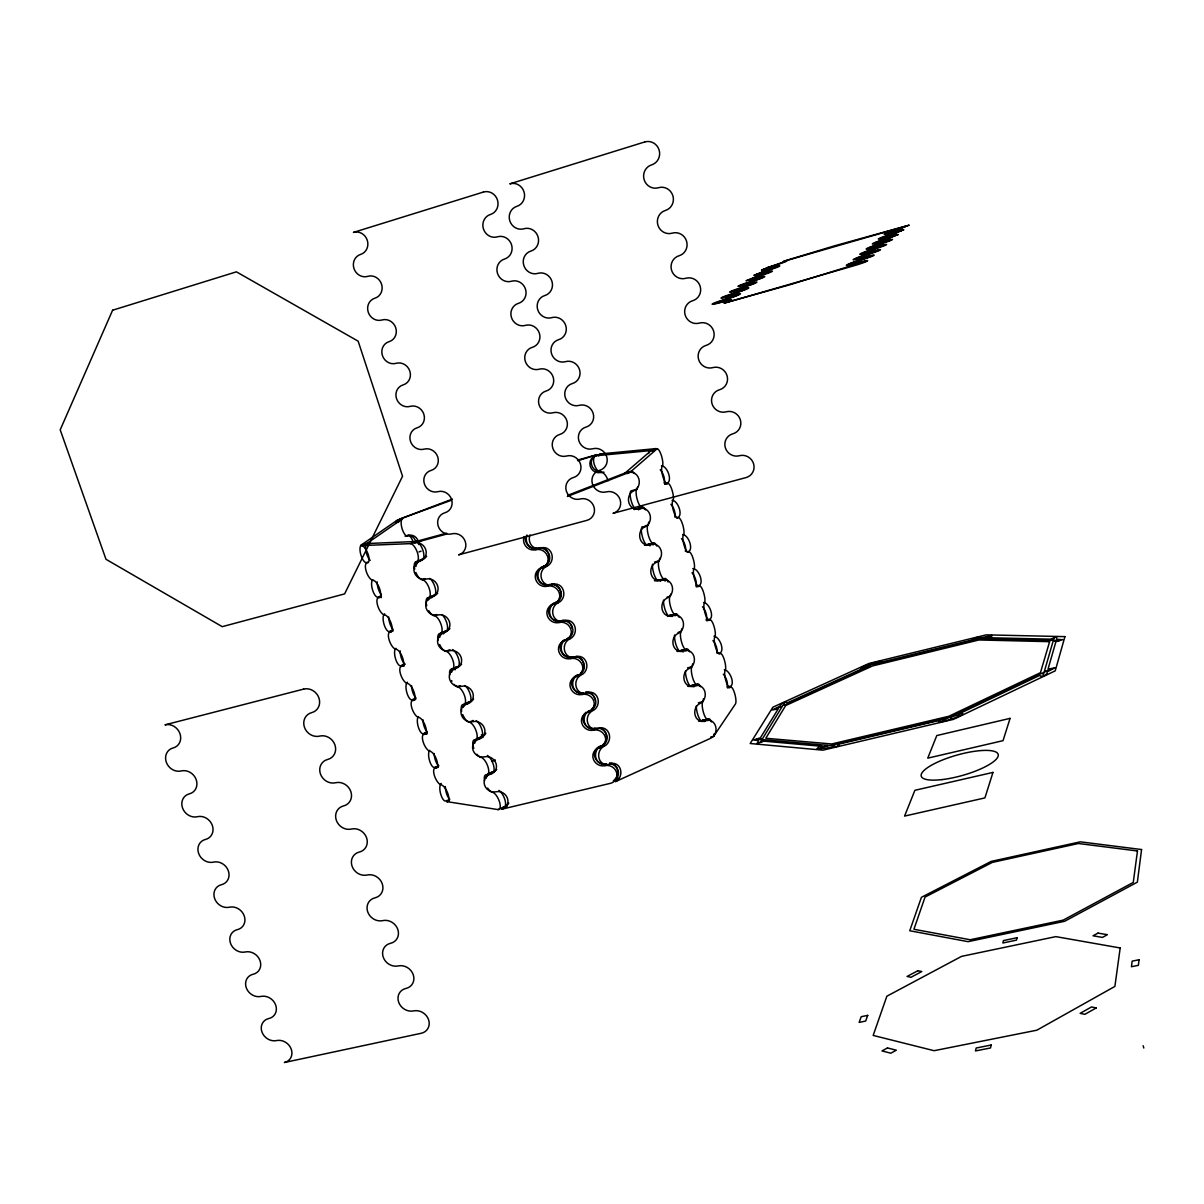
<?xml version="1.0" encoding="UTF-8"?>
<svg xmlns="http://www.w3.org/2000/svg" width="1204" height="1204" viewBox="0 0 1204 1204"><rect width="100%" height="100%" fill="white"/><g stroke="black" fill="none" stroke-linecap="round" stroke-linejoin="round"><path stroke-width="1.5" d="M1044.064 672.314C1041.896 678.063 1045.057 671.155 1041.851 673.277L951.762 716.305L952.755 716.245M1053.349 640.302L1053.997 638.075L1051.619 640.362L982.208 638.737L989.161 636.645L980.718 638.692L975.345 638.587L979.063 638.918L873.547 664.804M959.302 714.83L949.896 717.072L942.521 720.564M820.496 747.488L829.496 745.517L834.944 745.953L831.272 745.246L947.443 718.066M761.921 739.677L760.326 742.266L763.562 739.692L828.081 745.426L826.907 745.983M782.645 705.815C787.476 699.419 780.809 707.064 784.797 704.912L870.01 666.008L863.418 667.347L878.363 662.29M710.631 737.119L713.566 736.412L735.463 703.934A8.94 2.288 76.2 0 0 734.575 693.128A8.94 2.288 76.2 0 0 730.331 687.258A8.955 2.288 76.1 0 1 726.027 681.313A8.955 2.288 76.1 0 1 725.169 670.523A8.955 2.303 76 0 0 724.311 659.777A8.955 2.303 76 0 0 720.007 653.757A8.97 2.303 75.9 0 1 715.658 647.662A8.97 2.303 75.9 0 1 714.815 636.931A8.985 2.318 75.8 0 0 713.987 626.246A8.985 2.318 75.8 0 0 709.623 620.075A9 2.318 75.7 0 1 705.228 613.844A9 2.318 75.7 0 1 704.415 603.159A9.015 2.318 75.6 0 0 703.603 592.534A9.015 2.318 75.6 0 0 699.178 586.213A9.03 2.333 75.5 0 1 694.738 579.831A9.03 2.333 75.5 0 1 693.94 569.221A9.03 2.333 75.4 0 0 693.158 558.641A9.03 2.333 75.4 0 0 688.688 552.184A9.045 2.348 75.3 0 1 684.188 545.653A9.045 2.348 75.3 0 1 683.436 535.088A9.06 2.348 75.2 0 0 682.668 524.583A9.06 2.348 75.2 0 0 678.153 517.961A9.075 2.348 75.1 0 1 673.593 511.279A9.075 2.348 75.1 0 1 672.855 500.789A9.09 2.363 75 0 0 672.118 490.329A9.09 2.363 75 0 0 667.543 483.556A9.105 2.363 74.9 0 1 662.937 476.724A9.105 2.363 74.9 0 1 662.23 466.294A9.135 2.363 74.8 0 0 661.508 455.91A9.135 2.363 74.8 0 0 656.887 448.987L651.168 450.552L595.905 455.759A8.789 4.154 69 0 0 594.264 464.458A8.789 4.154 69 0 0 601.127 472.419A8.774 4.139 68.8 0 1 608.11 480.712M524.161 536.548A9.722 9.12 49.5 0 0 535.81 549.716A9.707 9.09 48.5 0 1 547.639 556.489A9.707 9.09 48.5 0 1 541.665 568.002A9.677 9.075 47.4 0 0 535.69 579.455A9.677 9.075 47.4 0 0 547.489 586.228A9.662 9.045 46.4 0 1 559.288 592.985A9.662 9.045 46.4 0 1 553.313 604.393A9.647 9.03 45.4 0 0 547.338 615.756A9.647 9.03 45.4 0 0 559.107 622.513A9.632 9 44.4 0 1 570.877 629.271A9.632 9 44.4 0 1 564.887 640.573A9.617 8.97 43.5 0 0 558.912 651.846A9.617 8.97 43.5 0 0 570.651 658.603A9.602 8.955 42.6 0 1 582.39 665.345A9.602 8.955 42.6 0 1 576.4 676.558A9.587 8.925 41.7 0 0 570.425 687.725A9.587 8.925 41.7 0 0 582.134 694.482A9.572 8.91 40.9 0 1 593.858 701.225A9.572 8.91 40.9 0 1 587.853 712.347A9.557 8.88 40 0 0 581.878 723.423A9.557 8.88 40 0 0 593.557 730.166A9.557 8.849 39.3 0 1 605.236 736.893A9.557 8.849 39.3 0 1 599.246 747.925A9.542 8.834 38.5 0 0 593.256 758.911A9.542 8.834 38.5 0 0 604.92 765.639L606.425 763.712M599.246 747.925L600.766 746.028A9.527 8.834 39.3 0 0 606.936 735.674A9.527 8.834 39.3 0 0 596.416 728.089M593.557 730.166L595.092 728.3A9.542 8.864 40 0 1 585.942 712.286M587.853 712.347L589.403 710.526M604.92 765.639A9.527 8.804 37.8 0 1 616.568 772.366A9.527 8.804 37.8 0 1 610.563 783.307L501.767 809.193L503.483 807.192A9.376 8.563 40.8 0 0 508.795 803.053M582.134 694.482L583.714 692.706M501.767 809.193A9.406 8.579 40.8 0 0 507.501 798.433A9.406 8.579 40.8 0 0 496.033 791.78A9.421 8.609 41.5 0 1 484.565 785.128A9.421 8.609 41.5 0 1 490.284 774.322L492.03 772.396A9.406 8.609 42.1 0 0 496.68 769.296M576.4 676.558L577.995 674.827A9.572 8.91 41.7 0 0 571.84 685.317A9.572 8.91 41.7 0 0 582.39 692.917M570.651 658.603L572.261 656.887A9.587 8.94 42.6 0 1 572.908 656.752M490.284 774.322A9.436 8.639 42.1 0 0 496.018 763.471A9.436 8.639 42.1 0 0 484.52 756.819A9.451 8.654 42.8 0 1 473.022 750.152A9.451 8.654 42.8 0 1 478.74 739.271L480.516 737.405A9.436 8.654 43.6 0 0 485.829 733.191M559.107 622.513L560.733 620.888A9.617 8.985 44.4 0 1 572.487 627.63A9.617 8.985 44.4 0 1 566.512 638.918M478.74 739.271A9.466 8.684 43.6 0 0 484.475 728.33A9.466 8.684 43.6 0 0 472.931 721.663A9.481 8.699 44.3 0 1 461.418 714.995A9.481 8.699 44.3 0 1 467.122 704.009L468.943 702.233A9.466 8.699 45.1 0 0 473.608 699.057M553.313 604.393L554.954 602.813A9.647 9.03 46.4 0 0 560.929 591.42A9.647 9.03 46.4 0 0 549.159 584.677A9.662 9.045 47.4 0 1 537.39 577.92A9.662 9.045 47.4 0 1 543.335 566.497A9.677 9.075 48.5 0 0 549.506 555.691A9.677 9.075 48.5 0 0 538.835 548.016M547.489 586.228L549.159 584.677M467.122 704.009A9.497 8.729 45 0 0 472.856 692.977A9.497 8.729 45 0 0 461.298 686.31A9.512 8.744 45.8 0 1 449.739 679.628A9.512 8.744 45.8 0 1 455.458 668.551L457.294 666.85A9.497 8.744 46.6 0 0 461.568 664.156M541.665 568.002L543.335 566.497M627.149 473.654A9.512 2.589 74.8 0 0 625.237 472.916L631.182 471.291L656.887 448.987M455.458 668.551A9.527 8.774 46.6 0 0 461.177 657.429A9.527 8.774 46.6 0 0 449.589 650.762A9.542 8.789 47.4 0 1 438 644.08A9.542 8.789 47.4 0 1 443.719 632.913L445.585 631.272A9.527 8.789 48.3 0 0 449.875 628.563M535.81 549.716L537.511 548.256M625.237 472.916L651.168 450.552L656.135 448.595A9.105 4.485 68.9 0 0 653.757 451.094M443.719 632.913A9.557 8.804 48.3 0 0 449.438 621.7A9.557 8.804 48.3 0 0 437.82 615.003A9.572 8.834 49.1 0 1 426.201 608.321A9.572 8.834 49.1 0 1 431.905 597.064L433.816 595.513A9.572 8.834 50 0 0 437.669 593.241M577.845 460.726L597.169 454.661L577.514 460.078M431.905 597.064A9.587 8.849 50 0 0 437.624 585.746A9.587 8.849 50 0 0 425.975 579.064A9.602 8.88 50.8 0 1 414.342 572.351A9.602 8.88 50.8 0 1 420.03 561.004L421.972 559.529A9.602 8.88 51.8 0 0 426.652 556.233M420.03 561.004A9.617 8.895 51.7 0 0 425.749 549.611A9.617 8.895 51.7 0 0 414.071 542.914L416.042 541.469L446.624 533.161M413.273 542.402A8.849 3.145 74.5 0 0 407.735 535.705A8.864 3.145 74.3 0 1 402.271 529.263A8.864 3.145 74.3 0 1 402.226 518.984L366.814 543.516L361.426 545.593A9.241 3.582 68.5 0 1 368.108 554.171A9.241 3.582 68.5 0 1 367.235 562.99A9.226 3.582 68.3 0 0 366.347 571.734A9.226 3.582 68.3 0 0 373.014 580.343A9.211 3.567 68.2 0 1 379.712 588.967A9.211 3.567 68.2 0 1 378.778 597.635A9.196 3.567 68 0 0 377.86 606.229A9.196 3.567 68 0 0 384.543 614.883A9.18 3.552 67.8 0 1 391.24 623.567A9.18 3.552 67.8 0 1 390.277 632.085A9.165 3.552 67.7 0 0 389.313 640.543A9.165 3.552 67.7 0 0 395.996 649.257A9.15 3.537 67.5 0 1 402.708 658.001A9.15 3.537 67.5 0 1 401.7 666.369A9.135 3.537 67.4 0 0 400.706 674.661A9.135 3.537 67.4 0 0 407.388 683.436A9.12 3.522 67.2 0 1 414.116 692.24A9.12 3.522 67.2 0 1 413.062 700.457A9.105 3.507 67 0 0 412.024 708.599A9.105 3.507 67 0 0 418.736 717.433A9.09 3.507 66.9 0 1 425.448 726.283A9.09 3.507 66.9 0 1 424.38 734.365A9.075 3.492 66.7 0 0 423.296 742.371A9.075 3.492 66.7 0 0 430.009 751.251A9.06 3.492 66.6 0 1 436.736 760.16A9.06 3.492 66.6 0 1 435.622 768.092A9.06 3.477 66.4 0 0 434.509 775.948A9.06 3.477 66.4 0 0 441.221 784.888A9.045 3.461 66.3 0 1 447.963 793.857A9.045 3.461 66.3 0 1 446.804 801.638L498.004 809.585L503.317 807.192A9.391 3.747 66 0 0 505.108 800.404A9.391 3.747 66 0 0 498.953 790.366M367.717 562.148A9.196 3.431 74.5 0 0 367.009 562.403A9.211 3.431 74.4 0 1 361.155 555.796A9.211 3.431 74.4 0 1 361.215 545.036L396.838 520.474L402.226 518.984M1044.199 672.163L1050.836 668.837M782.389 706.011L775.843 709.126M613.995 780.493L619.097 778.175M1045.719 671.275L1044.335 671.501L1053.109 641.145L1059.129 640.543L1053.575 640.408M446.804 801.638L449.393 800.494M484.595 780.734A9.406 3.747 66.2 0 1 486.521 774.759L491.864 772.411A9.406 3.778 66.3 0 0 493.625 765.458A9.406 3.778 66.3 0 0 487.469 755.45M492.015 761.5L495.401 760.01M780.764 706.883L782.133 706.613L762.508 738.714L757.015 739.121L761.771 739.542M435.622 768.092L438.226 766.963M473.789 748.361A9.436 3.762 66.5 0 1 474.993 739.753L480.351 737.42A9.436 3.793 66.7 0 0 482.142 730.647A9.436 3.793 66.7 0 0 476.272 720.579M462.712 714.589A9.451 3.793 66.8 0 0 469.199 722.174L473.232 720.428M424.38 734.365L426.984 733.251M461.659 711.398A9.451 3.793 66.8 0 1 463.374 704.536L468.777 702.248A9.466 3.808 67 0 0 470.598 695.641A9.466 3.808 67 0 0 465.015 685.543M454.028 684.414A9.481 3.808 67.2 0 0 457.55 686.852L460.259 685.723M413.062 700.457L415.696 699.358M449.769 674.902A9.481 3.808 67.2 0 1 451.711 669.123L457.129 666.865A9.497 3.838 67.4 0 0 458.769 659.476A9.497 3.838 67.4 0 0 452.614 649.543M401.7 666.369L404.333 665.285M439.671 644.546A9.512 3.838 67.5 0 0 445.856 651.349L449.935 649.678M438.181 640.061A9.512 3.838 67.5 0 1 439.972 633.53L445.435 631.302A9.527 3.853 67.7 0 0 447.256 624.71A9.527 3.853 67.7 0 0 441.958 614.612M390.277 632.085L392.925 631.016M428.835 610.744A9.542 3.853 67.9 0 0 434.087 615.65L436.811 614.552M426.728 605.672A9.542 3.853 67.9 0 1 428.172 597.726L433.651 595.528A9.557 3.868 68.1 0 0 435.366 588.485A9.557 3.868 68.1 0 0 429.768 578.402M415.816 572.442A9.587 3.868 68.2 0 0 422.243 579.741L424.997 578.657M378.778 597.635L381.442 596.582M418.992 551.929L421.054 551.131M567.746 495.326L625.087 472.991L628.262 472.736A9.527 8.247 85.6 0 1 638.812 478.725A9.527 8.247 85.6 0 1 633.876 490.781A9.512 8.217 86.4 0 0 628.924 502.851A9.512 8.217 86.4 0 0 639.474 508.765A9.497 8.202 87.1 0 1 649.964 514.65A9.497 8.202 87.1 0 1 645.043 526.72A9.481 8.187 87.8 0 0 640.122 538.79A9.481 8.187 87.8 0 0 650.611 544.614A9.466 8.157 88.4 0 1 661.056 550.394A9.466 8.157 88.4 0 1 656.165 562.449A9.451 8.142 89.1 0 0 651.259 574.519A9.451 8.142 89.1 0 0 661.703 580.253A9.436 8.127 89.8 0 1 672.088 585.927A9.436 8.127 89.8 0 1 667.212 597.997A9.421 8.097 -89.6 0 0 662.335 610.067A9.421 8.097 -89.6 0 0 672.72 615.696A9.406 8.082 -88.9 0 1 683.044 621.279A9.406 8.082 -88.9 0 1 678.213 633.334A9.391 8.052 -88.3 0 0 673.352 645.404A9.391 8.052 -88.3 0 0 683.676 650.928A9.376 8.037 -87.7 0 1 693.956 656.421A9.376 8.037 -87.7 0 1 689.139 668.491A9.361 8.007 -87 0 0 684.308 680.561A9.361 8.007 -87 0 0 694.588 685.994A9.346 7.992 -86.5 0 1 704.807 691.382A9.346 7.992 -86.5 0 1 700.006 703.437A9.346 7.961 -85.9 0 0 695.205 715.522A9.346 7.961 -85.9 0 0 705.424 720.85A9.331 7.946 -85.3 0 1 715.597 726.147A9.331 7.946 -85.3 0 1 710.827 738.202L615.44 781.652A9.527 8.277 -83.1 0 0 620.406 769.296A9.527 8.277 -83.1 0 0 609.796 763.998A9.542 8.308 -83.7 0 1 599.125 758.655A9.542 8.308 -83.7 0 1 604.137 746.284A9.557 8.323 -84.4 0 0 609.134 733.913A9.557 8.323 -84.4 0 0 598.463 728.51A9.572 8.353 -85.1 0 1 587.733 723.077A9.572 8.353 -85.1 0 1 592.759 710.691A9.572 8.383 -85.8 0 0 597.786 698.335A9.572 8.383 -85.8 0 0 587.055 692.827A9.587 8.398 -86.5 0 1 576.28 687.288A9.587 8.398 -86.5 0 1 581.336 674.917A9.602 8.428 -87.2 0 0 586.378 662.561A9.602 8.428 -87.2 0 0 575.587 656.948A9.617 8.458 -87.9 0 1 564.751 651.304A9.617 8.458 -87.9 0 1 569.823 638.933A9.632 8.473 -88.7 0 0 574.895 626.577A9.632 8.473 -88.7 0 0 564.059 620.873A9.647 8.503 -89.5 0 1 553.163 615.124A9.647 8.503 -89.5 0 1 558.265 602.752A9.662 8.518 89.7 0 0 563.352 590.396A9.662 8.518 89.7 0 0 552.455 584.587A9.677 8.548 88.9 0 1 541.499 578.733A9.677 8.548 88.9 0 1 546.631 566.362A9.692 8.563 88.1 0 0 551.748 554.006A9.692 8.563 88.1 0 0 540.792 548.091A9.707 8.594 87.2 0 1 531.566 545.457A9.707 8.594 87.2 0 1 530.016 534.862M567.355 496.469L628.262 472.736M414.733 569.176A9.587 3.868 68.2 0 1 416.313 561.711L421.821 559.559A9.587 3.898 68.4 0 0 422.95 550.394A9.587 3.898 68.4 0 0 415.877 541.499L366.799 543.546L361.215 545.036M361.426 545.593L410.353 543.636L415.877 541.499A9.602 8.88 51.8 0 1 420.663 541.484M595.905 455.759L600.781 453.893L656.135 448.595M395.815 522.566A8.834 8.037 85.3 0 1 399.878 519.059L452.388 499.073M399.878 519.059L451.47 500.217M767.701 267.619L763.351 269.515L768.739 268.372M897.221 232.327L901.886 230.34L894.753 231.905A12.838 0.858 -16.9 0 1 884.263 234.058A12.838 0.858 -16.9 0 1 898.079 229.121M768.227 267.438L761.47 270.102L769.883 268.056A12.687 0.858 -17.1 0 1 779.59 266.129A12.687 0.858 -17.1 0 1 765.413 271.186L764.826 271.351M767.505 267.529L769.341 267.077M761.304 272.45L755.781 274.768L760.672 273.79M902.172 227.842L907.304 225.72L785.189 260.907A12.507 0.828 -17.1 0 1 784.857 261.96A12.507 0.828 -17.1 0 1 772.817 265.994L770.289 266.626M753.614 277.823L747.97 280.186L752.921 279.208M896.664 232.507L903.813 229.738L886.069 233.666L898.681 228.941M768.182 267.303L769.913 266.882M761.876 272.27L753.87 275.355L762.388 273.308A12.883 0.888 -17.1 0 1 772.2 271.382A12.883 0.888 -17.1 0 1 757.783 276.529L756.579 276.875M754.186 277.627L746.028 280.788L754.652 278.711A13.078 0.918 -17.1 0 1 764.57 276.8A13.078 0.918 -17.1 0 1 749.896 282.037L739.903 285.724L746.691 284.294A13.274 0.948 -17.1 0 1 756.699 282.383A13.274 0.948 -17.1 0 1 741.784 287.726L731.611 291.534L738.458 290.044A13.485 0.978 -17.1 0 1 748.587 288.147A13.485 0.978 -17.1 0 1 733.386 293.595L723.017 297.433L729.97 295.988A13.711 1.008 -17.1 0 1 740.204 294.092A13.711 1.008 -17.1 0 1 724.733 299.661L714.168 303.619L721.181 302.129A13.936 1.038 -17.1 0 1 731.505 299.811A13.936 1.038 -17.1 0 1 726.448 302.46L789.508 284.866L865.51 261.328L857.805 262.939A14.102 1.053 -16.9 0 1 846.487 265.106A14.102 1.053 -16.9 0 1 861.838 259.567L872.072 255.73L864.472 257.34A13.876 1.008 -16.9 0 1 853.305 259.507A13.876 1.008 -16.9 0 1 868.37 254.074L878.423 250.372L870.928 251.922A13.65 0.978 -16.9 0 1 859.897 254.089A13.65 0.978 -16.9 0 1 874.691 248.761L884.579 245.089L877.174 246.685A13.44 0.948 -16.9 0 1 866.278 248.852A13.44 0.948 -16.9 0 1 880.816 243.614L890.524 240.063L883.209 241.598A13.229 0.918 -16.9 0 1 872.464 243.765A13.229 0.918 -16.9 0 1 886.746 238.633M897.371 232.432L880.29 238.437L890.087 236.24M890.403 237.504L896.288 235.096L891.411 236.029M761.41 272.285L777.889 266.49L768.829 268.507M901.043 228.218L909.216 225.133L834.146 245.947L784.195 261.072L783.187 261.524L785.083 261.434L771.011 266.4M902.187 227.992L898.56 229.121M753.719 277.627L754.788 277.447M896.679 232.658L893.729 233.576M889.801 237.7L898.259 234.554L889.079 236.676A13.033 0.888 -16.9 0 1 878.453 238.843A13.033 0.888 -16.9 0 1 892.51 233.802L893.112 233.621M769.567 266.852L770.485 266.701M762.117 272.044L764.314 271.367M754.441 277.402L755.375 277.251M889.199 237.895L890.253 237.715M900.758 228.444L899.298 228.895M755.179 277.161L755.977 277.07M889.5 237.94L886.475 238.859A11.167 0.783 -16.9 0 0 874.42 243.193A11.167 0.783 -16.9 0 0 883.495 241.372A10.971 0.768 -16.9 0 1 892.42 239.581A10.971 0.768 -16.9 0 1 880.53 243.855A11.348 0.798 -16.9 0 0 868.265 248.265A11.348 0.798 -16.9 0 0 877.46 246.444A11.152 0.798 -16.9 0 1 886.505 244.653A11.152 0.798 -16.9 0 1 874.405 249.002A11.513 0.828 -16.9 0 0 861.913 253.502A11.513 0.828 -16.9 0 0 871.214 251.681A11.318 0.828 -16.9 0 1 880.38 249.89A11.318 0.828 -16.9 0 1 868.069 254.33A11.709 0.858 -16.9 0 0 855.352 258.92A11.709 0.858 -16.9 0 0 864.773 257.084A11.513 0.843 -16.9 0 1 874.059 255.293A11.513 0.843 -16.9 0 1 861.522 259.823A11.889 0.888 -16.9 0 0 848.579 264.504A11.889 0.888 -16.9 0 0 858.121 262.668A11.694 0.873 -16.9 0 1 867.512 260.877A11.694 0.873 -16.9 0 1 854.75 265.512L724.055 303.242L725.199 302.701A11.754 0.873 -17.1 0 0 729.473 300.458A11.754 0.873 -17.1 0 0 720.775 302.43A11.363 0.843 -17.1 0 1 712.317 303.98A11.363 0.843 -17.1 0 1 725.139 299.36A11.558 0.843 -17.1 0 0 738.202 294.679A11.558 0.843 -17.1 0 0 729.564 296.274A11.182 0.813 -17.1 0 1 721.196 297.839A11.182 0.813 -17.1 0 1 733.793 293.309A11.378 0.828 -17.1 0 0 746.615 288.719A11.378 0.828 -17.1 0 0 738.067 290.33A11.017 0.783 -17.1 0 1 729.805 291.88A11.017 0.783 -17.1 0 1 742.161 287.455A11.197 0.798 -17.1 0 0 754.757 282.94A11.197 0.798 -17.1 0 0 746.299 284.55A10.851 0.768 -17.1 0 1 738.127 286.116A10.851 0.768 -17.1 0 1 750.273 281.781A11.032 0.768 -17.1 0 0 762.644 277.356A11.032 0.768 -17.1 0 0 754.291 278.967L752.846 279.373M755.916 276.935L770.485 271.728L760.597 273.955M888.748 238.181L887.228 238.648M890.268 236.345L891.532 235.833M414.071 542.914L446.533 534.094M630.851 490.931L636.796 489.321A9.512 2.574 74.8 0 0 637.473 487.229M664.683 484.339L667.543 483.556M630.339 491.864A9.481 2.589 74.9 0 0 631.934 503.152A9.481 2.589 74.9 0 0 636.434 508.886L642.364 507.29A9.481 2.558 75.1 0 1 645.494 509.879M372.788 579.711A9.18 3.416 74.7 0 0 372.743 590.532A9.18 3.416 74.7 0 0 378.538 596.973L381.337 596.236M644.968 525.997L647.933 525.2A9.481 2.558 75.1 0 0 648.625 522.1M641.431 528.104A9.451 2.574 75.2 0 0 643.222 539.377A9.451 2.574 75.2 0 0 647.556 544.644L653.486 543.079A9.451 2.558 75.3 0 1 656.812 546.044M384.678 613.784A9.165 3.416 74.9 0 1 384.287 614.191A9.15 3.401 75 0 0 384.272 625.087A9.15 3.401 75 0 0 390.006 631.378L392.805 630.64M654.585 562.057L659.024 560.898A9.451 2.558 75.3 0 0 659.687 558.235M652.493 564.209A9.421 2.558 75.4 0 0 654.464 575.392A9.421 2.558 75.4 0 0 658.633 580.208L664.548 578.657A9.421 2.543 75.5 0 1 668.069 582.014M696.333 586.95L699.178 586.213M395.92 648.309A9.135 3.386 75.2 0 1 395.725 648.504A9.12 3.386 75.3 0 0 395.74 659.446A9.12 3.386 75.3 0 0 401.414 665.586L404.198 664.864M667.091 597.139L670.056 596.386A9.421 2.543 75.5 0 0 670.673 594.144M663.509 600.149A9.391 2.543 75.6 0 0 665.646 611.196A9.391 2.543 75.6 0 0 669.635 615.56L675.549 614.055A9.391 2.528 75.7 0 1 679.026 617.276M706.778 620.797L709.623 620.075M407.479 682.171A9.105 3.371 75.5 0 1 407.102 682.623A9.105 3.371 75.7 0 0 407.148 693.624A9.105 3.371 75.7 0 0 412.761 699.614L415.546 698.907M678.063 632.431L681.028 631.679A9.391 2.528 75.7 0 0 681.645 628.909M674.541 635.02A9.361 2.543 75.8 0 0 676.528 646.232A9.361 2.543 75.8 0 0 680.576 650.732L686.491 649.257A9.361 2.513 76 0 1 689.666 651.846M418.42 716.561A9.075 3.356 76 0 0 418.495 727.622A9.075 3.356 76 0 0 424.049 733.462L426.833 732.769M687.499 667.889L691.924 666.775A9.361 2.513 76 0 0 692.526 663.961M685.422 671.079A9.346 2.528 76.1 0 0 687.695 681.931A9.346 2.528 76.1 0 0 691.472 685.723L697.357 684.263A9.331 2.498 76.2 0 1 700.502 686.731M727.487 687.951L730.331 687.258M429.677 750.318A9.045 3.326 76.3 0 0 429.783 761.44A9.045 3.326 76.3 0 0 435.276 767.129L438.045 766.451M698.365 702.775L702.775 701.691A9.331 2.498 76.2 0 0 703.362 698.817M696.288 706.026A9.316 2.513 76.3 0 0 698.576 716.847A9.316 2.513 76.3 0 0 702.293 720.504L708.178 719.074A9.316 2.483 76.4 0 1 711.504 721.918M449.212 799.953L446.443 800.615A9.03 3.311 76.6 0 1 441.01 795.076A9.03 3.311 76.6 0 1 440.875 783.894A9.045 3.326 76.5 0 0 441.221 783.398M503.483 807.192L507.095 806.319M633.936 509.458A9.497 8.217 86.3 0 0 636.284 508.961L639.474 508.765M641.852 526.855L645.043 526.72M644.486 545.246A9.451 8.172 87.7 0 0 647.406 544.72L650.611 544.614M552.455 584.587L549.385 584.602A9.647 8.533 88.9 0 1 538.459 578.763A9.647 8.533 88.9 0 1 543.576 566.422L546.631 566.362M654.374 580.704A9.421 8.127 89.1 0 0 658.483 580.283L661.703 580.253M572.186 628.202A9.602 8.458 -88.7 0 0 560.974 620.812A9.617 8.488 -89.5 0 1 550.093 615.078A9.617 8.488 -89.5 0 1 555.194 602.737L558.265 602.752M667.768 616.132A9.391 8.082 -89.6 0 0 669.484 615.65L672.72 615.696M560.974 620.812L564.059 620.873M566.738 638.842L569.823 638.933M676.964 651.379A9.376 8.052 -88.3 0 0 680.426 650.822L683.676 650.928M575.587 656.948L572.487 656.827A9.602 8.443 -87.9 0 1 562.027 652.147A9.602 8.443 -87.9 0 1 565.082 639.791M687.86 686.385A9.346 8.007 -87 0 0 691.322 685.798L694.588 685.994M698.711 721.196A9.316 7.961 -85.9 0 0 702.143 720.594L705.424 720.85M604.137 746.284L600.992 745.953A9.527 8.293 -83.7 0 0 595.905 757.978A9.527 8.293 -83.7 0 0 606.079 763.878M1143.153 1045.734L1143.8 1048.022M486.085 778.341A9.391 8.594 41.5 0 1 492.03 772.396A9.391 3.762 66.2 0 0 489.772 774.262M474.572 743.41A9.421 8.639 42.8 0 1 480.516 737.405M463.374 707.064A9.451 8.684 44.3 0 1 468.943 702.233M451.515 672.344A9.481 8.729 45.8 0 1 457.294 666.85M439.626 637.458A9.512 8.774 47.4 0 1 445.585 631.272M428.504 599.893A9.542 8.819 49.1 0 1 433.816 595.513M415.892 566.497A9.587 8.849 50.9 0 1 421.972 559.529M536.849 548.407A9.692 9.09 49.6 0 1 525.486 536.397M560.733 620.888A9.632 9 45.4 0 1 548.994 614.145A9.632 9 45.4 0 1 554.954 602.813M572.261 656.887A9.602 8.955 43.5 0 1 564.074 639.956M576.28 656.797A9.587 8.94 42.6 0 1 579.846 674.12M585.701 692.435A9.557 8.88 40.9 0 1 590.667 710.119M605.115 763.923A9.512 8.819 38.5 0 1 594.61 756.338A9.512 8.819 38.5 0 1 600.766 746.028M609.751 763.532A9.497 8.789 37.8 0 1 613.318 780.944M691.472 685.723A9.331 2.513 76.2 0 1 693.895 686.897M680.576 650.732A9.361 2.528 76 0 1 683.059 652.026M669.635 615.56A9.376 2.543 75.7 0 1 671.892 616.583M658.633 580.208A9.406 2.558 75.5 0 1 660.68 580.99M647.556 544.644A9.436 2.574 75.3 0 1 649.889 545.848M636.434 508.886A9.466 2.589 75 0 1 638.556 509.849M652.929 451.304A9.12 2.393 74.8 0 0 651.168 450.552A9.12 4.47 68.9 0 0 648.67 453.487M702.293 720.504A9.316 2.498 76.4 0 1 704.686 721.587M708.178 719.074A9.331 2.483 76.3 0 1 703.618 713.024A9.331 2.483 76.3 0 1 702.775 701.691M697.357 684.263A9.346 2.498 76.1 0 1 692.736 678.048A9.346 2.498 76.1 0 1 691.924 666.775M686.491 649.257A9.376 2.513 75.8 0 1 681.81 642.876A9.376 2.513 75.8 0 1 681.028 631.679M675.549 614.055A9.406 2.528 75.6 0 1 670.809 607.523A9.406 2.528 75.6 0 1 670.056 596.386M664.548 578.657A9.436 2.543 75.4 0 1 659.762 571.96A9.436 2.543 75.4 0 1 659.024 560.898M653.486 543.079A9.466 2.558 75.2 0 1 648.64 536.216A9.466 2.558 75.2 0 1 647.933 525.2M642.364 507.29A9.497 2.574 74.9 0 1 637.458 500.262A9.497 2.574 74.9 0 1 636.796 489.321M631.182 471.291A9.512 2.574 74.8 0 1 634.102 473.548M714.122 733.988A9.316 2.483 76.4 0 1 713.566 736.412M600.119 727.788A9.527 8.323 -84.4 0 1 606.364 735.298A9.527 8.323 -84.4 0 1 602.632 744.99M595.333 728.224A9.542 8.338 -85.1 0 1 584.843 723.438A9.542 8.338 -85.1 0 1 588.53 711.052M585.716 692.104A9.557 8.368 -85.7 0 1 595.032 699.795M594.836 703.934A9.557 8.368 -85.7 0 1 591.781 709.081M583.353 692.857A9.572 8.398 -86.5 0 1 573.074 686.762A9.572 8.398 -86.5 0 1 578.221 674.752M576.129 656.24A9.587 8.413 -87.2 0 1 583.353 662.742A9.587 8.413 -87.2 0 1 580.855 672.946M571.99 632.371A9.602 8.458 -88.7 0 1 567.867 638.255M551.823 584.045A9.632 8.503 89.7 0 1 560.612 591.751A9.632 8.503 89.7 0 1 555.194 602.737M538.956 547.82A9.677 8.548 88 0 1 548.873 554.758A9.677 8.548 88 0 1 543.576 566.422M537.15 548.392A9.692 8.579 87.2 0 1 528.33 545.307A9.692 8.579 87.2 0 1 526.976 534.997M625.087 472.991A9.512 8.232 85.6 0 1 629.24 472.675M636.284 508.961A9.466 8.187 87 0 1 640.995 508.75M647.406 544.72A9.436 8.157 88.4 0 1 653.23 544.9M658.483 580.283A9.406 8.112 89.8 0 1 665.33 581.035M669.484 615.65A9.376 8.067 -88.9 0 1 675.248 615.741M680.426 650.822A9.361 8.022 -87.7 0 1 686.16 650.867M691.322 685.798A9.331 7.976 -86.4 0 1 696.469 685.588M702.143 720.594A9.301 7.931 -85.3 0 1 707.817 720.549M609.63 762.96A9.512 8.262 -83.1 0 1 617.351 769.251A9.512 8.262 -83.1 0 1 614.416 779.876M712.918 640.558A8.97 4.349 66.5 0 1 716.786 653.095M702.489 606.771A8.985 4.38 66.9 0 1 706.071 620.12M692.014 572.788A9.015 4.395 67.3 0 1 695.792 585.866M681.479 538.639A9.045 4.425 67.8 0 1 685.407 551.372M670.899 504.295A9.075 4.44 68.2 0 1 674.842 517.103M660.243 469.786A9.105 4.455 68.7 0 1 664.081 483.075M723.288 674.18A8.94 4.334 66 0 1 726.99 687.017M724.311 669.755A8.94 4.334 66 0 1 731.626 678.349A8.94 4.334 66 0 1 729.458 686.446A8.925 4.334 65.8 0 0 727.698 687.123M718.186 653.17A8.94 4.349 66.2 0 1 719.149 653.004A8.955 4.364 66.5 0 0 721.271 644.757A8.955 4.364 66.5 0 0 713.972 636.224M707.832 619.578A8.97 4.38 66.7 0 1 708.78 619.383A8.985 4.395 66.9 0 0 710.887 611A8.985 4.395 66.9 0 0 703.587 602.512M697.417 585.806A9 4.395 67.1 0 1 698.365 585.596A9 4.41 67.3 0 0 700.427 577.047A9 4.41 67.3 0 0 693.143 568.619A9.015 4.425 67.6 0 1 692.797 568.604M686.942 551.853A9.015 4.425 67.6 0 1 687.89 551.613A9.03 4.425 67.8 0 0 689.922 542.929A9.03 4.425 67.8 0 0 682.638 534.561M676.422 517.72A9.045 4.44 68 0 1 677.37 517.464A9.06 4.455 68.2 0 0 679.372 508.63A9.06 4.455 68.2 0 0 672.073 500.307M665.315 483.812A9.075 4.47 68.5 0 1 666.775 483.12A9.09 4.47 68.7 0 0 668.747 474.135A9.09 4.47 68.7 0 0 661.463 465.888M598.719 455.864A8.789 4.169 69 0 1 600.781 453.893M604.047 472.209A8.774 8.338 50.8 0 0 600.977 472.45A8.789 8.353 52 0 1 590.261 466.339A8.789 8.353 52 0 1 595.754 455.789M601.157 471.532A8.774 8.338 52.1 0 1 591.51 464.593A8.774 8.338 52.1 0 1 597.169 454.661M370.2 560.357A9.226 3.416 74.4 0 1 365.986 551.357A9.226 3.416 74.4 0 1 366.814 543.516A9.226 3.597 68.5 0 1 369.718 545.261M381.457 594.761A9.196 3.401 74.7 0 1 377.168 581.863M393.257 629.541A9.165 3.386 75 0 1 388.681 616.99M405.251 664.247A9.135 3.371 75.4 0 1 400.134 650.822M416.057 697.974A9.105 3.356 75.7 0 1 411.542 685.588M427.36 731.927A9.075 3.326 76 0 1 422.875 719.616M438.888 765.879A9.06 3.311 76.3 0 1 434.147 753.463M449.799 799.275A9.045 3.296 76.6 0 1 445.36 786.558M395.74 523.364A8.849 3.16 74.3 0 1 396.838 520.474M378.538 596.973A9.165 3.416 74.9 0 1 381.201 597.696M390.006 631.378A9.135 3.386 75.2 0 1 391.767 631.332M401.414 665.586A9.105 3.371 75.5 0 1 404.017 666.143M412.761 699.614A9.09 3.356 75.8 0 1 414.763 699.629M424.049 733.462A9.06 3.341 76.1 0 1 426.863 734.154M435.276 767.129A9.045 3.326 76.5 0 1 437.774 767.445M419.94 561.5A9.572 3.883 68.2 0 1 421.821 559.559M431.664 597.816A9.542 3.868 67.9 0 1 433.651 595.528M443.343 633.936A9.512 3.838 67.5 0 1 445.435 631.302M454.992 669.891A9.481 3.823 67.2 0 1 457.129 666.865M466.731 704.265A9.451 3.808 66.8 0 1 468.777 702.248M478.289 739.361A9.421 3.778 66.5 0 1 480.351 737.42M410.353 543.636A9.602 3.883 68.4 0 1 417.412 552.546A9.602 3.883 68.4 0 1 416.313 561.711M422.243 579.741A9.572 3.853 68.1 0 1 429.316 588.711A9.572 3.853 68.1 0 1 428.172 597.726M434.087 615.65A9.527 3.838 67.7 0 1 441.161 624.68A9.527 3.838 67.7 0 1 439.972 633.53M445.856 651.349A9.497 3.823 67.4 0 1 452.945 660.439A9.497 3.823 67.4 0 1 451.711 669.123M451.952 681.223A9.481 3.808 67.2 0 1 451.651 680.606M457.55 686.852A9.466 3.808 67 0 1 464.654 696.017A9.466 3.808 67 0 1 463.374 704.536M469.199 722.174A9.451 3.778 66.7 0 1 476.302 731.385A9.451 3.778 66.7 0 1 474.993 739.753M476.859 754.246A9.436 3.762 66.5 0 0 480.772 757.286A9.421 3.762 66.3 0 1 487.891 766.557A9.421 3.762 66.3 0 1 486.521 774.759M487.635 788.078A9.406 3.747 66.2 0 0 492.27 792.202A9.391 3.732 66 0 1 499.404 801.533A9.391 3.732 66 0 1 498.004 809.585M405.011 536.126A8.849 8.052 85.3 0 0 407.9 535.629A8.834 8.037 86.4 0 1 418.661 544.554M398.328 522.431A8.849 8.052 85.3 0 1 402.392 518.909M481.284 734.937A8.699 7.796 -83.1 0 1 482.804 737.54M407.659 535.268A8.819 8.022 86.3 0 1 415.907 542.086M1054.824 667.904L1047.269 671.802C1048.037 675.399 1040.241 677.521 1039.639 675.429L958.881 713.912C971.131 710.962 950.498 721.331 950.919 717.704C954.516 719.676 931.866 724.341 940.836 720.082L837.487 744.478C846.066 747.217 809.178 749.294 818.795 748.903C814.506 749.671 820.029 745.562 821.865 746.299L764.028 741.167L757.06 743.485L758.655 740.701L753.569 739.978L760.431 737.796L778.19 708.945L772.261 709.939L779.846 706.281C779.665 703.467 787.401 700.608 787.341 702.865L863.659 668.1C849.858 670.327 888.281 657.158 879.778 662.636L973.148 639.836L971.643 639.67L976.534 637.548L982.253 637.623L991.84 635.441L991.66 636.615L988.048 637.744L1050.355 639.158L1056.736 636.826L1056.585 639.294L1062.68 639.67L1055.863 641.822L1048.052 669.063L1054.824 667.904M1064.923 636.63L1055.231 670.839L953.448 719.375L822.904 750.167L750.182 743.515L772.923 707.169L868.897 663.494L986.242 634.854L1064.923 636.63M1139.044 959.739L1138.382 965.307L1131.459 966.722L1132.151 961.153L1139.044 959.739M1141.573 849.542L1137.359 882.141L1064.637 921.286L968.046 941.663L909.742 930.752L921.421 897.311L991.193 861.387L1080.319 841.837L1141.573 849.542M1137.479 850.972L1133.265 882.427L1063.192 920.127L970.198 939.752L913.911 929.277L925.063 897.055L992.397 862.365L1078.453 843.507L1137.479 850.972M1120.187 947.969L1114.889 986.422L1036.825 1030.203L934.108 1050.701L873.171 1035.425L886.866 996.205L961.514 956.382L1055.833 936.622L1120.187 947.969M991.193 1045.027L990.486 1047.962L975.451 1050.941L976.188 1048.007L991.193 1045.027M1017.064 937.735L1016.477 940.128L1002.842 943.003L1003.459 940.595L1017.064 937.735M1049.617 641.672L1040.452 672.675L948.797 716.29L831.663 743.982L765.789 738.263L785.715 705.514L872.569 665.932L978.912 639.971L1049.617 641.672M992.969 772.411L984.917 797.906L904.58 816.086L914.889 790.306L992.969 772.411M1010.081 718.367L1003.022 740.671L927.757 758.144L936.787 735.554L1010.081 718.367M867.723 1015.363L865.661 1021.067L859.129 1022.407L861.221 1016.703L867.723 1015.363M112.604 310.226L60.2 429.828L105.982 559.288L222.228 626.667L344.615 593.888L402.542 476.257L358.16 341.183L236.405 271.833L112.604 310.226M1096.242 1007.929L1084.849 1014.34L1080.154 1013.347L1091.531 1006.95L1096.242 1007.929M887.483 1047.947L882.005 1050.926L890.809 1053.199L896.303 1050.204L887.483 1047.947M1098.003 933.1L1093.051 935.794L1102.428 937.404L1107.394 934.695L1098.003 933.1M917.884 970.725L907.079 976.459L910.992 977.287L921.797 971.538L917.884 970.725M483.361 192.068L353.419 232.417A11.573 10.701 66.7 0 1 367.265 240.258A11.573 10.701 66.7 0 1 360.598 254.42A11.543 10.685 65.7 0 0 353.961 268.507A11.543 10.685 65.7 0 0 367.747 276.348A11.513 10.655 64.7 0 1 381.548 284.174A11.513 10.655 64.7 0 1 374.88 298.201A11.468 10.64 63.6 0 0 368.228 312.152A11.468 10.64 63.6 0 0 381.984 319.978A11.438 10.61 62.5 0 1 395.74 327.789A11.438 10.61 62.5 0 1 389.058 341.68A11.408 10.595 61.4 0 0 382.405 355.511A11.408 10.595 61.4 0 0 396.116 363.322A11.378 10.565 60.3 0 1 409.827 371.118A11.378 10.565 60.3 0 1 403.144 384.889A11.348 10.55 59.2 0 0 396.492 398.569A11.348 10.55 59.2 0 0 410.158 406.38A11.318 10.52 58.1 0 1 423.838 414.176A11.318 10.52 58.1 0 1 417.141 427.796A11.287 10.49 56.9 0 0 410.489 441.356A11.287 10.49 56.9 0 0 424.109 449.152A11.257 10.475 55.8 0 1 437.744 456.933A11.257 10.475 55.8 0 1 431.047 470.433A11.227 10.445 54.7 0 0 424.38 483.857A11.227 10.445 54.7 0 0 437.97 491.653A11.212 10.415 53.5 0 1 451.56 499.419A11.212 10.415 53.5 0 1 444.863 512.784A11.182 10.384 52.4 0 0 438.196 526.088A11.182 10.384 52.4 0 0 451.741 533.869A11.152 10.369 51.3 0 1 465.301 541.634A11.152 10.369 51.3 0 1 458.589 554.863L586.89 520.369A11.303 10.685 49.7 0 0 593.963 506.854A11.303 10.685 49.7 0 0 580.147 498.998A11.333 10.716 51.1 0 1 566.347 491.112A11.333 10.716 51.1 0 1 573.39 477.536A11.363 10.746 52.7 0 0 580.448 463.901A11.363 10.746 52.7 0 0 566.602 456.015A11.378 10.776 54.2 0 1 552.756 448.129A11.378 10.776 54.2 0 1 559.785 434.433A11.408 10.806 55.7 0 0 566.843 420.647A11.408 10.806 55.7 0 0 552.952 412.761A11.438 10.836 57.3 0 1 539.076 404.86A11.438 10.836 57.3 0 1 546.104 391.029A11.468 10.866 58.8 0 0 553.163 377.108A11.468 10.866 58.8 0 0 539.226 369.207A11.498 10.881 60.4 0 1 525.305 361.305A11.498 10.881 60.4 0 1 532.334 347.324A11.528 10.911 61.9 0 0 539.377 333.282A11.528 10.911 61.9 0 0 525.395 325.381A11.573 10.941 63.3 0 1 511.444 317.45A11.573 10.941 63.3 0 1 518.457 303.348A11.604 10.956 64.8 0 0 525.501 289.156A11.604 10.956 64.8 0 0 511.489 281.239A11.634 10.986 66.2 0 1 497.478 273.308A11.634 10.986 66.2 0 1 504.491 259.056A11.679 11.002 67.5 0 0 511.534 244.728A11.679 11.002 67.5 0 0 497.478 236.812A11.709 11.017 68.8 0 1 483.421 228.865A11.709 11.017 68.8 0 1 490.434 214.478A11.754 11.047 70 0 0 497.463 199.999A11.754 11.047 70 0 0 483.361 192.068M644.697 141.967L509.834 183.851A11.784 11.107 70.9 0 1 523.996 191.812A11.784 11.107 70.9 0 1 516.877 206.335A11.739 11.092 69.6 0 0 509.789 220.783A11.739 11.092 69.6 0 0 523.906 228.745A11.709 11.077 68.3 0 1 538.007 236.706A11.709 11.077 68.3 0 1 530.889 251.079A11.664 11.047 66.9 0 0 523.8 265.392A11.664 11.047 66.9 0 0 537.857 273.353A11.634 11.032 65.4 0 1 551.929 281.284A11.634 11.032 65.4 0 1 544.81 295.537A11.604 11.002 63.9 0 0 537.721 309.699A11.604 11.002 63.9 0 0 551.733 317.645A11.573 10.986 62.3 0 1 565.76 325.577A11.573 10.986 62.3 0 1 558.641 339.678A11.528 10.956 60.7 0 0 551.537 353.705A11.528 10.956 60.7 0 0 565.519 361.651A11.498 10.926 59 0 1 579.5 369.568A11.498 10.926 59 0 1 572.367 383.534A11.468 10.911 57.4 0 0 565.263 397.425A11.468 10.911 57.4 0 0 579.199 405.357A11.438 10.881 55.7 0 1 593.136 413.258A11.438 10.881 55.7 0 1 586.002 427.089A11.423 10.851 54 0 0 578.898 440.845A11.423 10.851 54 0 0 592.789 448.761A11.393 10.821 52.4 0 1 606.696 456.662A11.393 10.821 52.4 0 1 599.562 470.358A11.363 10.791 50.8 0 0 592.443 483.993A11.363 10.791 50.8 0 0 606.304 491.894A11.333 10.761 49.2 0 1 620.15 499.78A11.333 10.761 49.2 0 1 613.017 513.34L746.044 477.582A11.498 11.107 45.3 0 0 753.569 463.721A11.498 11.107 45.3 0 0 739.452 455.729A11.528 11.137 47.6 0 1 725.335 447.722A11.528 11.137 47.6 0 1 732.83 433.816A11.543 11.167 50.1 0 0 740.355 419.82A11.543 11.167 50.1 0 0 726.193 411.813A11.573 11.197 52.7 0 1 712.031 403.791A11.573 11.197 52.7 0 1 719.525 389.75A11.604 11.227 55.3 0 0 727.035 375.618A11.604 11.227 55.3 0 0 712.828 367.611A11.634 11.257 58 0 1 698.636 359.575A11.634 11.257 58 0 1 706.131 345.382A11.664 11.287 60.6 0 0 713.641 331.115A11.664 11.287 60.6 0 0 699.389 323.093A11.694 11.318 63.2 0 1 685.151 315.057A11.694 11.318 63.2 0 1 692.631 300.729A11.724 11.333 65.7 0 0 700.156 286.311A11.724 11.333 65.7 0 0 685.859 278.274A11.769 11.363 68 0 1 671.561 270.223A11.769 11.363 68 0 1 679.056 255.76A11.799 11.378 70.2 0 0 686.566 241.206A11.799 11.378 70.2 0 0 672.223 233.155A11.844 11.408 72.2 0 1 657.896 225.088A11.844 11.408 72.2 0 1 665.376 210.474A11.889 11.423 74.1 0 0 672.885 195.77A11.889 11.423 74.1 0 0 658.513 187.719A11.935 11.438 75.8 0 1 644.125 179.652A11.935 11.438 75.8 0 1 651.605 164.888A11.965 11.468 77.3 0 0 659.115 150.033A11.965 11.468 77.3 0 0 644.697 141.967M303.634 689.109L164.948 724.868A12.461 11.017 49.6 0 1 179.953 733.612A12.461 11.017 49.6 0 1 173.12 747.955A12.431 10.986 48.9 0 0 166.302 762.207A12.431 10.986 48.9 0 0 181.247 770.951A12.401 10.956 48.2 0 1 196.207 779.68A12.401 10.956 48.2 0 1 189.344 793.857A12.371 10.911 47.5 0 0 182.526 807.959A12.371 10.911 47.5 0 0 197.426 816.703A12.341 10.881 46.8 0 1 212.325 825.417A12.341 10.881 46.8 0 1 205.478 839.444A12.311 10.851 46.1 0 0 198.63 853.395A12.311 10.851 46.1 0 0 213.484 862.124A12.296 10.806 45.4 0 1 228.339 870.823A12.296 10.806 45.4 0 1 221.476 884.699A12.266 10.776 44.8 0 0 214.628 898.5A12.266 10.776 44.8 0 0 229.437 907.214A12.236 10.746 44.1 0 1 244.246 915.898A12.236 10.746 44.1 0 1 237.369 929.639A12.221 10.701 43.5 0 0 230.506 943.289A12.221 10.701 43.5 0 0 245.27 951.988A12.19 10.67 42.9 0 1 260.034 960.657A12.19 10.67 42.9 0 1 253.141 974.247A12.16 10.64 42.3 0 0 246.263 987.762A12.16 10.64 42.3 0 0 260.982 996.43A12.145 10.595 41.7 0 1 275.701 1005.099A12.145 10.595 41.7 0 1 268.808 1018.539A12.115 10.565 41.2 0 0 261.915 1031.903A12.115 10.565 41.2 0 0 276.589 1040.572A12.1 10.52 40.6 0 1 291.263 1049.226A12.1 10.52 40.6 0 1 284.355 1062.515L421.249 1033.273A12.296 10.866 38.1 0 0 428.579 1019.683A12.296 10.866 38.1 0 0 413.604 1010.909A12.326 10.911 38.7 0 1 398.629 1002.104A12.326 10.911 38.7 0 1 405.929 988.454A12.341 10.956 39.4 0 0 413.258 974.728A12.341 10.956 39.4 0 0 398.238 965.924A12.356 10.986 40 0 1 383.218 957.12A12.356 10.986 40 0 1 390.502 943.319A12.386 11.032 40.6 0 0 397.817 929.443A12.386 11.032 40.6 0 0 382.752 920.624A12.416 11.077 41.3 0 1 367.687 911.804A12.416 11.077 41.3 0 1 374.971 897.853A12.431 11.107 42 0 0 382.27 883.826A12.431 11.107 42 0 0 367.16 875.007A12.461 11.152 42.7 0 1 352.05 866.173A12.461 11.152 42.7 0 1 359.319 852.056A12.476 11.182 43.5 0 0 366.618 837.879A12.476 11.182 43.5 0 0 351.448 829.044A12.507 11.227 44.3 0 1 336.292 820.195A12.507 11.227 44.3 0 1 343.546 805.927A12.537 11.257 45 0 0 350.846 791.585A12.537 11.257 45 0 0 335.63 782.735A12.567 11.303 45.9 0 1 320.414 773.871A12.567 11.303 45.9 0 1 327.669 759.453A12.582 11.333 46.7 0 0 334.953 744.96A12.582 11.333 46.7 0 0 319.692 736.096A12.612 11.378 47.5 0 1 304.431 727.216A12.612 11.378 47.5 0 1 311.67 712.648A12.642 11.408 48.4 0 0 318.94 697.989A12.642 11.408 48.4 0 0 303.634 689.109M941.979 779.605A39.973 10.535 -15.8 0 0 998.236 754.637A39.973 10.535 -15.8 0 0 938.909 761.515A39.973 10.535 -15.8 0 0 941.979 779.605"/></g></svg>
